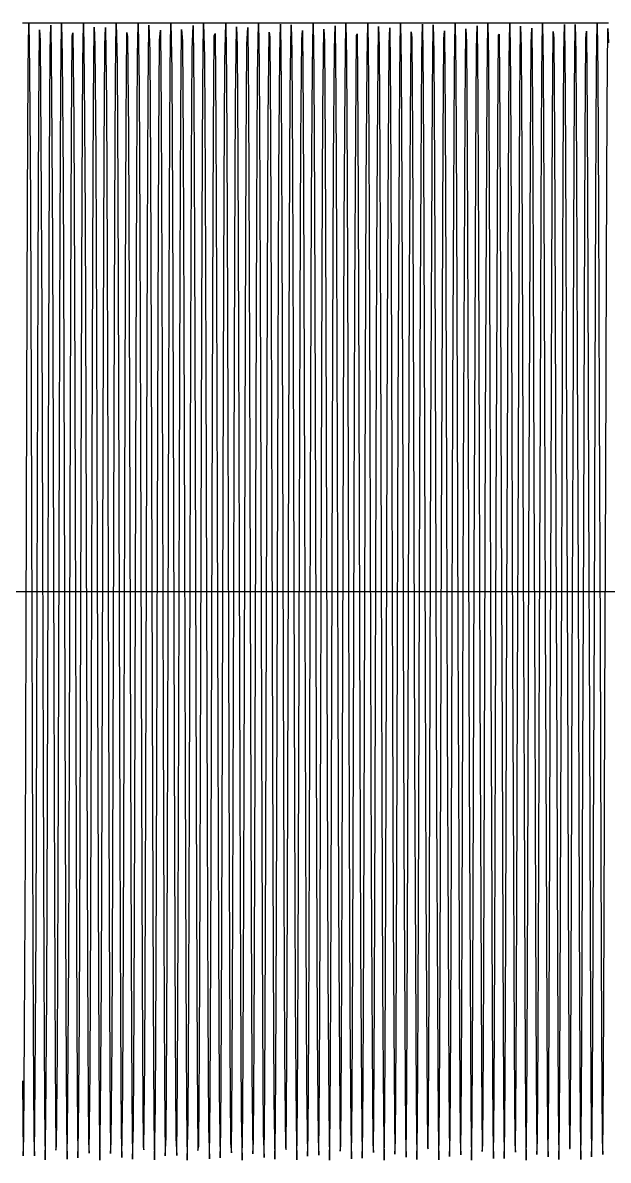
# Model space of a CAD drawing. Header units: metres. Extents: x 5 to 509, y -1 to 159.
# Drawn here: x 171.57 to 179.81, y 121 to 137 of the extents above; entities that cross this region are included whole.
import ezdxf

# ---------------------------------------------------------------- set-up
doc = ezdxf.new("R2010")
doc.units = ezdxf.units.M
doc.linetypes.add('DASHED', pattern=[0.6, 0.35, -0.25])
doc.layers.add('BASE', color=8, linetype='Continuous')
doc.layers.add('WAVE', color=7, linetype='Continuous')

msp = doc.modelspace()

# ---------------------------------------------------------------- linework, layer by layer
at = {"layer": 'BASE'}
msp.add_line((29, 129), (501, 129), dxfattribs=at)
at = {"layer": 'WAVE', "linetype": 'DASHED'}
msp.add_lwpolyline([(171.564, 137), (171.574, 137), (171.584, 137), (171.594, 137), (171.604, 137), (171.614, 137), (171.624, 137), (171.634, 137), (171.644, 137), (171.654, 137), (171.664, 137), (171.674, 137), (171.684, 137), (171.694, 137), (171.704, 137), (171.714, 137), (171.724, 137), (171.734, 137), (171.744, 137), (171.754, 137), (171.764, 137), (171.774, 137), (171.784, 137), (171.794, 137), (171.804, 137), (171.814, 137), (171.824, 137), (171.834, 137), (171.844, 137), (171.854, 137), (171.864, 137), (171.874, 137), (171.884, 137), (171.894, 137), (171.904, 137), (171.914, 137), (171.924, 137), (171.934, 137), (171.944, 137), (171.954, 137), (171.964, 137), (171.974, 137), (171.984, 137), (171.994, 137), (172.004, 137), (172.014, 137), (172.024, 137), (172.034, 137), (172.044, 137), (172.054, 137), (172.064, 137), (172.074, 137), (172.084, 137), (172.094, 137), (172.104, 137), (172.114, 137), (172.124, 137), (172.134, 137), (172.144, 137), (172.154, 137), (172.164, 137), (172.174, 137), (172.184, 137), (172.194, 137), (172.204, 137), (172.214, 137), (172.224, 137), (172.234, 137), (172.244, 137), (172.254, 137), (172.264, 137), (172.274, 137), (172.284, 137), (172.294, 137), (172.304, 137), (172.314, 137), (172.324, 137), (172.334, 137), (172.344, 137), (172.354, 137), (172.364, 137), (172.374, 137), (172.384, 137), (172.394, 137), (172.404, 137), (172.414, 137), (172.424, 137), (172.434, 137), (172.444, 137), (172.454, 137), (172.464, 137), (172.474, 137), (172.484, 137), (172.494, 137), (172.504, 137), (172.514, 137), (172.524, 137), (172.534, 137), (172.544, 137), (172.554, 137), (172.564, 137), (172.574, 137), (172.584, 137), (172.594, 137), (172.604, 137), (172.614, 137), (172.624, 137), (172.634, 137), (172.644, 137), (172.654, 137), (172.664, 137), (172.674, 137), (172.684, 137), (172.694, 137), (172.704, 137), (172.714, 137), (172.724, 137), (172.734, 137), (172.744, 137), (172.754, 137), (172.764, 137), (172.774, 137), (172.784, 137), (172.794, 137), (172.804, 137), (172.814, 137), (172.824, 137), (172.834, 137), (172.844, 137), (172.854, 137), (172.864, 137), (172.874, 137), (172.884, 137), (172.894, 137), (172.904, 137), (172.914, 137), (172.924, 137), (172.934, 137), (172.944, 137), (172.954, 137), (172.964, 137), (172.974, 137), (172.984, 137), (172.994, 137), (173.004, 137), (173.014, 137), (173.024, 137), (173.034, 137), (173.044, 137), (173.054, 137), (173.064, 137), (173.074, 137), (173.084, 137), (173.094, 137), (173.104, 137), (173.114, 137), (173.124, 137), (173.134, 137), (173.144, 137), (173.154, 137), (173.164, 137), (173.174, 137), (173.184, 137), (173.194, 137), (173.204, 137), (173.214, 137), (173.224, 137), (173.234, 137), (173.244, 137), (173.254, 137), (173.264, 137), (173.274, 137), (173.284, 137), (173.294, 137), (173.304, 137), (173.314, 137), (173.324, 137), (173.334, 137), (173.344, 137), (173.354, 137), (173.364, 137), (173.374, 137), (173.384, 137), (173.394, 137), (173.404, 137), (173.414, 137), (173.424, 137), (173.434, 137), (173.444, 137), (173.454, 137), (173.464, 137), (173.474, 137), (173.484, 137), (173.494, 137), (173.504, 137), (173.514, 137), (173.524, 137), (173.534, 137), (173.544, 137), (173.554, 137), (173.564, 137), (173.574, 137), (173.584, 137), (173.594, 137), (173.604, 137), (173.614, 137), (173.624, 137), (173.634, 137), (173.644, 137), (173.654, 137), (173.664, 137), (173.674, 137), (173.684, 137), (173.694, 137), (173.704, 137), (173.714, 137), (173.724, 137), (173.734, 137), (173.744, 137), (173.754, 137), (173.764, 137), (173.774, 137), (173.784, 137), (173.794, 137), (173.804, 137), (173.814, 137), (173.824, 137), (173.834, 137), (173.844, 137), (173.854, 137), (173.864, 137), (173.874, 137), (173.884, 137), (173.894, 137), (173.904, 137), (173.914, 137), (173.924, 137), (173.934, 137), (173.944, 137), (173.954, 137), (173.964, 137), (173.974, 137), (173.984, 137), (173.994, 137), (174.004, 137), (174.014, 137), (174.024, 137), (174.034, 137), (174.044, 137), (174.054, 137), (174.064, 137), (174.074, 137), (174.084, 137), (174.094, 137), (174.104, 137), (174.114, 137), (174.124, 137), (174.134, 137), (174.144, 137), (174.154, 137), (174.164, 137), (174.174, 137), (174.184, 137), (174.194, 137), (174.204, 137), (174.214, 137), (174.224, 137), (174.234, 137), (174.244, 137), (174.254, 137), (174.264, 137), (174.274, 137), (174.284, 137), (174.294, 137), (174.304, 137), (174.314, 137), (174.324, 137), (174.334, 137), (174.344, 137), (174.354, 137), (174.364, 137), (174.374, 137), (174.384, 137), (174.394, 137), (174.404, 137), (174.414, 137), (174.424, 137), (174.434, 137), (174.444, 137), (174.454, 137), (174.464, 137), (174.474, 137), (174.484, 137), (174.494, 137), (174.504, 137), (174.514, 137), (174.524, 137), (174.534, 137), (174.544, 137), (174.554, 137), (174.564, 137), (174.574, 137), (174.584, 137), (174.594, 137), (174.604, 137), (174.614, 137), (174.624, 137), (174.634, 137), (174.644, 137), (174.654, 137), (174.664, 137), (174.674, 137), (174.684, 137), (174.694, 137), (174.704, 137), (174.714, 137), (174.724, 137), (174.734, 137), (174.744, 137), (174.754, 137), (174.764, 137), (174.774, 137), (174.784, 137), (174.794, 137), (174.804, 137), (174.814, 137), (174.824, 137), (174.834, 137), (174.844, 137), (174.854, 137), (174.864, 137), (174.874, 137), (174.884, 137), (174.894, 137), (174.904, 137), (174.914, 137), (174.924, 137), (174.934, 137), (174.944, 137), (174.954, 137), (174.964, 137), (174.974, 137), (174.984, 137), (174.994, 137), (175.004, 137), (175.014, 137), (175.024, 137), (175.034, 137), (175.044, 137), (175.054, 137), (175.064, 137), (175.074, 137), (175.084, 137), (175.094, 137), (175.104, 137), (175.114, 137), (175.124, 137), (175.134, 137), (175.144, 137), (175.154, 137), (175.164, 137), (175.174, 137), (175.184, 137), (175.194, 137), (175.204, 137), (175.214, 137), (175.224, 137), (175.234, 137), (175.244, 137), (175.254, 137), (175.264, 137), (175.274, 137), (175.284, 137), (175.294, 137), (175.304, 137), (175.314, 137), (175.324, 137), (175.334, 137), (175.344, 137), (175.354, 137), (175.364, 137), (175.374, 137), (175.384, 137), (175.394, 137), (175.404, 137), (175.414, 137), (175.424, 137), (175.434, 137), (175.444, 137), (175.454, 137), (175.464, 137), (175.474, 137), (175.484, 137), (175.494, 137), (175.504, 137), (175.514, 137), (175.524, 137), (175.534, 137), (175.544, 137), (175.554, 137), (175.564, 137), (175.574, 137), (175.584, 137), (175.594, 137), (175.604, 137), (175.614, 137), (175.624, 137), (175.634, 137), (175.644, 137), (175.654, 137), (175.664, 137), (175.674, 137), (175.684, 137), (175.694, 137), (175.704, 137), (175.714, 137), (175.724, 137), (175.734, 137), (175.744, 137), (175.754, 137), (175.764, 137), (175.774, 137), (175.784, 137), (175.794, 137), (175.804, 137), (175.814, 137), (175.824, 137), (175.834, 137), (175.844, 137), (175.854, 137), (175.864, 137), (175.874, 137), (175.884, 137), (175.894, 137), (175.904, 137), (175.914, 137), (175.924, 137), (175.934, 137), (175.944, 137), (175.954, 137), (175.964, 137), (175.974, 137), (175.984, 137), (175.994, 137), (176.004, 137), (176.014, 137), (176.024, 137), (176.034, 137), (176.044, 137), (176.054, 137), (176.064, 137), (176.074, 137), (176.084, 137), (176.094, 137), (176.104, 137), (176.114, 137), (176.124, 137), (176.134, 137), (176.144, 137), (176.154, 137), (176.164, 137), (176.174, 137), (176.184, 137), (176.194, 137), (176.204, 137), (176.214, 137), (176.224, 137), (176.234, 137), (176.244, 137), (176.254, 137), (176.264, 137), (176.274, 137), (176.284, 137), (176.294, 137), (176.304, 137), (176.314, 137), (176.324, 137), (176.334, 137), (176.344, 137), (176.354, 137), (176.364, 137), (176.374, 137), (176.384, 137), (176.394, 137), (176.404, 137), (176.414, 137), (176.424, 137), (176.434, 137), (176.444, 137), (176.454, 137), (176.464, 137), (176.474, 137), (176.484, 137), (176.494, 137), (176.504, 137), (176.514, 137), (176.524, 137), (176.534, 137), (176.544, 137), (176.554, 137), (176.564, 137), (176.574, 137), (176.584, 137), (176.594, 137), (176.604, 137), (176.614, 137), (176.624, 137), (176.634, 137), (176.644, 137), (176.654, 137), (176.664, 137), (176.674, 137), (176.684, 137), (176.694, 137), (176.704, 137), (176.714, 137), (176.724, 137), (176.734, 137), (176.744, 137), (176.754, 137), (176.764, 137), (176.774, 137), (176.784, 137), (176.794, 137), (176.804, 137), (176.814, 137), (176.824, 137), (176.834, 137), (176.844, 137), (176.854, 137), (176.864, 137), (176.874, 137), (176.884, 137), (176.894, 137), (176.904, 137), (176.914, 137), (176.924, 137), (176.934, 137), (176.944, 137), (176.954, 137), (176.964, 137), (176.974, 137), (176.984, 137), (176.994, 137), (177.004, 137), (177.014, 137), (177.024, 137), (177.034, 137), (177.044, 137), (177.054, 137), (177.064, 137), (177.074, 137), (177.084, 137), (177.094, 137), (177.104, 137), (177.114, 137), (177.124, 137), (177.134, 137), (177.144, 137), (177.154, 137), (177.164, 137), (177.174, 137), (177.184, 137), (177.194, 137), (177.204, 137), (177.214, 137), (177.224, 137), (177.234, 137), (177.244, 137), (177.254, 137), (177.264, 137), (177.274, 137), (177.284, 137), (177.294, 137), (177.304, 137), (177.314, 137), (177.324, 137), (177.334, 137), (177.344, 137), (177.354, 137), (177.364, 137), (177.374, 137), (177.384, 137), (177.394, 137), (177.404, 137), (177.414, 137), (177.424, 137), (177.434, 137), (177.444, 137), (177.454, 137), (177.464, 137), (177.474, 137), (177.484, 137), (177.494, 137), (177.504, 137), (177.514, 137), (177.524, 137), (177.534, 137), (177.544, 137), (177.554, 137), (177.564, 137), (177.574, 137), (177.584, 137), (177.594, 137), (177.604, 137), (177.614, 137), (177.624, 137), (177.634, 137), (177.644, 137), (177.654, 137), (177.664, 137), (177.674, 137), (177.684, 137), (177.694, 137), (177.704, 137), (177.714, 137), (177.724, 137), (177.734, 137), (177.744, 137), (177.754, 137), (177.764, 137), (177.774, 137), (177.784, 137), (177.794, 137), (177.804, 137), (177.814, 137), (177.824, 137), (177.834, 137), (177.844, 137), (177.854, 137), (177.864, 137), (177.874, 137), (177.884, 137), (177.894, 137), (177.904, 137), (177.914, 137), (177.924, 137), (177.934, 137), (177.944, 137), (177.954, 137), (177.964, 137), (177.974, 137), (177.984, 137), (177.994, 137), (178.004, 137), (178.014, 137), (178.024, 137), (178.034, 137), (178.044, 137), (178.054, 137), (178.064, 137), (178.074, 137), (178.084, 137), (178.094, 137), (178.104, 137), (178.114, 137), (178.124, 137), (178.134, 137), (178.144, 137), (178.154, 137), (178.164, 137), (178.174, 137), (178.184, 137), (178.194, 137), (178.204, 137), (178.214, 137), (178.224, 137), (178.234, 137), (178.244, 137), (178.254, 137), (178.264, 137), (178.274, 137), (178.284, 137), (178.294, 137), (178.304, 137), (178.314, 137), (178.324, 137), (178.334, 137), (178.344, 137), (178.354, 137), (178.364, 137), (178.374, 137), (178.384, 137), (178.394, 137), (178.404, 137), (178.414, 137), (178.424, 137), (178.434, 137), (178.444, 137), (178.454, 137), (178.464, 137), (178.474, 137), (178.484, 137), (178.494, 137), (178.504, 137), (178.514, 137), (178.524, 137), (178.534, 137), (178.544, 137), (178.554, 137), (178.564, 137), (178.574, 137), (178.584, 137), (178.594, 137), (178.604, 137), (178.614, 137), (178.624, 137), (178.634, 137), (178.644, 137), (178.654, 137), (178.664, 137), (178.674, 137), (178.684, 137), (178.694, 137), (178.704, 137), (178.714, 137), (178.724, 137), (178.734, 137), (178.744, 137), (178.754, 137), (178.764, 137), (178.774, 137), (178.784, 137), (178.794, 137), (178.804, 137), (178.814, 137), (178.824, 137), (178.834, 137), (178.844, 137), (178.854, 137), (178.864, 137), (178.874, 137), (178.884, 137), (178.894, 137), (178.904, 137), (178.914, 137), (178.924, 137), (178.934, 137), (178.944, 137), (178.954, 137), (178.964, 137), (178.974, 137), (178.984, 137), (178.994, 137), (179.004, 137), (179.014, 137), (179.024, 137), (179.034, 137), (179.044, 137), (179.054, 137), (179.064, 137), (179.074, 137), (179.084, 137), (179.094, 137), (179.104, 137), (179.114, 137), (179.124, 137), (179.134, 137), (179.144, 137), (179.154, 137), (179.164, 137), (179.174, 137), (179.184, 137), (179.194, 137), (179.204, 137), (179.214, 137), (179.224, 137), (179.234, 137), (179.244, 137), (179.254, 137), (179.264, 137), (179.274, 137), (179.284, 137), (179.294, 137), (179.304, 137), (179.314, 137), (179.324, 137), (179.334, 137), (179.344, 137), (179.354, 137), (179.364, 137), (179.374, 137), (179.384, 137), (179.394, 137), (179.404, 137), (179.414, 137), (179.424, 137), (179.434, 137), (179.444, 137), (179.454, 137), (179.464, 137), (179.474, 137), (179.484, 137), (179.494, 137), (179.504, 137), (179.514, 137), (179.524, 137), (179.534, 137), (179.544, 137), (179.554, 137), (179.564, 137), (179.574, 137), (179.584, 137), (179.594, 137), (179.604, 137), (179.614, 137), (179.624, 137), (179.634, 137), (179.644, 137), (179.654, 137), (179.664, 137), (179.674, 137), (179.684, 137), (179.694, 137), (179.704, 137), (179.714, 137), (179.724, 137), (179.734, 137), (179.744, 137), (179.754, 137), (179.764, 137), (179.774, 137), (179.784, 137), (179.794, 137), (179.804, 137), (179.814, 137)], dxfattribs=at)
at = {"layer": 'WAVE'}
msp.add_lwpolyline([(171.564, 122.117), (171.574, 121.064), (171.584, 121.316), (171.594, 122.832), (171.604, 125.363), (171.614, 128.493), (171.624, 131.705), (171.634, 134.473), (171.644, 136.34), (171.654, 137), (171.664, 136.344), (171.674, 134.479), (171.684, 131.714), (171.694, 128.501), (171.704, 125.371), (171.714, 122.838), (171.724, 121.319), (171.734, 121.063), (171.744, 122.113), (171.754, 124.295), (171.764, 127.252), (171.774, 130.497), (171.784, 133.495), (171.794, 135.753), (171.804, 136.901), (171.814, 136.749), (171.824, 135.322), (171.834, 132.855), (171.844, 129.754), (171.854, 126.529), (171.864, 123.71), (171.874, 121.762), (171.884, 121.004), (171.894, 121.562), (171.904, 123.343), (171.914, 126.055), (171.924, 129.251), (171.934, 132.406), (171.944, 135.001), (171.954, 136.609), (171.964, 136.964), (171.974, 136.01), (171.984, 133.902), (171.994, 130.988), (172.004, 127.747), (172.014, 124.712), (172.024, 122.382), (172.034, 121.141), (172.044, 121.193), (172.054, 122.529), (172.064, 124.93), (172.074, 128), (172.084, 131.234), (172.094, 134.102), (172.104, 136.129), (172.114, 136.984), (172.124, 136.526), (172.134, 134.829), (172.144, 132.174), (172.154, 128.996), (172.164, 125.819), (172.174, 123.165), (172.184, 121.472), (172.194, 121.016), (172.204, 121.874), (172.214, 123.904), (172.224, 126.773), (172.234, 130.008), (172.244, 133.077), (172.254, 135.475), (172.264, 136.809), (172.274, 136.857), (172.284, 135.613), (172.294, 133.281), (172.304, 130.245), (172.314, 127.004), (172.324, 124.092), (172.334, 121.986), (172.344, 121.035), (172.354, 121.394), (172.364, 123.004), (172.374, 125.6), (172.384, 128.756), (172.394, 131.952), (172.404, 134.662), (172.414, 136.441), (172.424, 136.996), (172.434, 136.235), (172.444, 134.284), (172.454, 131.464), (172.464, 128.238), (172.474, 125.138), (172.484, 122.673), (172.494, 121.249), (172.504, 121.1), (172.514, 122.251), (172.524, 124.511), (172.534, 127.511), (172.544, 130.755), (172.554, 133.711), (172.564, 135.891), (172.574, 136.938), (172.584, 136.679), (172.594, 135.157), (172.604, 132.622), (172.614, 129.491), (172.624, 126.279), (172.634, 123.515), (172.644, 121.653), (172.654, 121), (172.664, 121.663), (172.674, 123.533), (172.684, 126.302), (172.694, 129.515), (172.704, 132.643), (172.714, 135.172), (172.724, 136.686), (172.734, 136.935), (172.744, 135.879), (172.754, 133.691), (172.764, 130.732), (172.774, 127.487), (172.784, 124.492), (172.794, 122.238), (172.804, 121.096), (172.814, 121.255), (172.824, 122.688), (172.834, 125.159), (172.844, 128.262), (172.854, 131.487), (172.864, 134.302), (172.874, 136.245), (172.884, 136.997), (172.894, 136.432), (172.904, 134.646), (172.914, 131.93), (172.924, 128.732), (172.934, 125.579), (172.944, 122.988), (172.954, 121.386), (172.964, 121.037), (172.974, 121.998), (172.984, 124.11), (172.994, 127.027), (173.004, 130.269), (173.014, 133.302), (173.024, 135.627), (173.034, 136.862), (173.044, 136.803), (173.054, 135.461), (173.064, 133.056), (173.074, 129.984), (173.084, 126.75), (173.094, 123.886), (173.104, 121.863), (173.114, 121.015), (173.124, 121.48), (173.134, 123.182), (173.144, 125.841), (173.154, 129.02), (173.164, 132.196), (173.174, 134.846), (173.184, 136.534), (173.194, 136.983), (173.204, 136.119), (173.214, 134.083), (173.224, 131.212), (173.234, 127.976), (173.244, 124.909), (173.254, 122.515), (173.264, 121.188), (173.274, 121.146), (173.284, 122.396), (173.294, 124.732), (173.304, 127.771), (173.314, 131.012), (173.324, 133.921), (173.334, 136.022), (173.344, 136.967), (173.354, 136.601), (173.364, 134.985), (173.374, 132.385), (173.384, 129.227), (173.394, 126.033), (173.404, 123.326), (173.414, 121.553), (173.424, 121.005), (173.434, 121.772), (173.444, 123.728), (173.454, 126.552), (173.464, 129.778), (173.474, 132.876), (173.484, 135.337), (173.494, 136.755), (173.504, 136.897), (173.514, 135.741), (173.524, 133.475), (173.534, 130.473), (173.544, 127.229), (173.554, 124.276), (173.564, 122.1), (173.574, 121.06), (173.584, 121.325), (173.594, 122.853), (173.604, 125.393), (173.614, 128.525), (173.624, 131.736), (173.634, 134.497), (173.644, 136.353), (173.654, 137), (173.664, 136.331), (173.674, 134.455), (173.684, 131.683), (173.694, 128.469), (173.704, 125.342), (173.714, 122.817), (173.724, 121.309), (173.734, 121.067), (173.744, 122.129), (173.754, 124.322), (173.764, 127.284), (173.774, 130.529), (173.784, 133.522), (173.794, 135.771), (173.804, 136.906), (173.814, 136.741), (173.824, 135.302), (173.834, 132.827), (173.844, 129.722), (173.854, 126.498), (173.864, 123.686), (173.874, 121.748), (173.884, 121.003), (173.894, 121.574), (173.904, 123.366), (173.914, 126.085), (173.924, 129.284), (173.934, 132.436), (173.944, 135.023), (173.954, 136.619), (173.964, 136.961), (173.974, 135.994), (173.984, 133.877), (173.994, 130.957), (174.004, 127.715), (174.014, 124.685), (174.024, 122.364), (174.034, 121.135), (174.044, 121.2), (174.054, 122.548), (174.064, 124.958), (174.074, 128.032), (174.084, 131.266), (174.094, 134.127), (174.104, 136.144), (174.114, 136.986), (174.124, 136.515), (174.134, 134.807), (174.144, 132.144), (174.154, 128.964), (174.164, 125.789), (174.174, 123.143), (174.184, 121.461), (174.194, 121.018), (174.204, 121.889), (174.214, 123.929), (174.224, 126.804), (174.234, 130.04), (174.244, 133.105), (174.254, 135.494), (174.264, 136.816), (174.274, 136.851), (174.284, 135.595), (174.294, 133.254), (174.304, 130.213), (174.314, 126.973), (174.324, 124.066), (174.334, 121.971), (174.344, 121.032), (174.354, 121.404), (174.364, 123.026), (174.374, 125.63), (174.384, 128.789), (174.394, 131.982), (174.404, 134.685), (174.414, 136.453), (174.424, 136.995), (174.434, 136.221), (174.444, 134.26), (174.454, 131.433), (174.464, 128.206), (174.474, 125.11), (174.484, 122.653), (174.494, 121.241), (174.504, 121.105), (174.514, 122.268), (174.524, 124.539), (174.534, 127.543), (174.544, 130.787), (174.554, 133.737), (174.564, 135.908), (174.574, 136.942), (174.584, 136.67), (174.594, 135.136), (174.604, 132.593), (174.614, 129.458), (174.624, 126.249), (174.634, 123.491), (174.644, 121.64), (174.654, 121), (174.664, 121.676), (174.674, 123.556), (174.684, 126.333), (174.694, 129.547), (174.704, 132.672), (174.714, 135.193), (174.724, 136.695), (174.734, 136.931), (174.744, 135.862), (174.754, 133.665), (174.764, 130.7), (174.774, 127.455), (174.784, 124.465), (174.794, 122.22), (174.804, 121.091), (174.814, 121.263), (174.824, 122.708), (174.834, 125.188), (174.844, 128.295), (174.854, 131.518), (174.864, 134.326), (174.874, 136.259), (174.884, 136.997), (174.894, 136.42), (174.904, 134.622), (174.914, 131.9), (174.924, 128.7), (174.934, 125.549), (174.944, 122.967), (174.954, 121.376), (174.964, 121.04), (174.974, 122.014), (174.984, 124.136), (174.994, 127.059), (175.004, 130.301), (175.014, 133.329), (175.024, 135.645), (175.034, 136.868), (175.044, 136.796), (175.054, 135.442), (175.064, 133.028), (175.074, 129.952), (175.084, 126.719), (175.094, 123.861), (175.104, 121.849), (175.114, 121.013), (175.124, 121.491), (175.134, 123.204), (175.144, 125.871), (175.154, 129.053), (175.164, 132.226), (175.174, 134.868), (175.184, 136.545), (175.194, 136.981), (175.204, 136.104), (175.214, 134.058), (175.224, 131.18), (175.234, 127.944), (175.244, 124.881), (175.254, 122.496), (175.264, 121.181), (175.274, 121.152), (175.284, 122.414), (175.294, 124.76), (175.304, 127.803), (175.314, 131.043), (175.324, 133.947), (175.334, 136.037), (175.344, 136.97), (175.354, 136.591), (175.364, 134.964), (175.374, 132.355), (175.384, 129.195), (175.394, 126.002), (175.404, 123.303), (175.414, 121.541), (175.424, 121.006), (175.434, 121.786), (175.444, 123.753), (175.454, 126.583), (175.464, 129.81), (175.474, 132.905), (175.484, 135.357), (175.494, 136.763), (175.504, 136.892), (175.514, 135.723), (175.524, 133.448), (175.534, 130.441), (175.544, 127.197), (175.554, 124.25), (175.564, 122.084), (175.574, 121.056), (175.584, 121.335), (175.594, 122.874), (175.604, 125.422), (175.614, 128.558), (175.624, 131.767), (175.634, 134.52), (175.644, 136.366), (175.654, 137), (175.664, 136.318), (175.674, 134.432), (175.684, 131.652), (175.694, 128.436), (175.704, 125.313), (175.714, 122.797), (175.724, 121.301), (175.734, 121.071), (175.744, 122.146), (175.754, 124.348), (175.764, 127.316), (175.774, 130.561), (175.784, 133.549), (175.794, 135.788), (175.804, 136.911), (175.814, 136.733), (175.824, 135.282), (175.834, 132.798), (175.844, 129.689), (175.854, 126.467), (175.864, 123.661), (175.874, 121.734), (175.884, 121.002), (175.894, 121.586), (175.904, 123.389), (175.914, 126.116), (175.924, 129.317), (175.934, 132.465), (175.944, 135.044), (175.954, 136.629), (175.964, 136.958), (175.974, 135.978), (175.984, 133.851), (175.994, 130.925), (176.004, 127.683), (176.014, 124.657), (176.024, 122.346), (176.034, 121.129), (176.044, 121.208), (176.054, 122.568), (176.064, 124.986), (176.074, 128.065), (176.084, 131.297), (176.094, 134.152), (176.104, 136.159), (176.114, 136.988), (176.124, 136.504), (176.134, 134.784), (176.144, 132.114), (176.154, 128.931), (176.164, 125.759), (176.174, 123.121), (176.184, 121.45), (176.194, 121.02), (176.204, 121.904), (176.214, 123.955), (176.224, 126.836), (176.234, 130.072), (176.244, 133.133), (176.254, 135.513), (176.264, 136.822), (176.274, 136.845), (176.284, 135.576), (176.294, 133.226), (176.304, 130.181), (176.314, 126.941), (176.324, 124.04), (176.334, 121.955), (176.344, 121.029), (176.354, 121.414), (176.364, 123.047), (176.374, 125.66), (176.384, 128.822), (176.394, 132.013), (176.404, 134.708), (176.414, 136.465), (176.424, 136.993), (176.434, 136.207), (176.444, 134.235), (176.454, 131.402), (176.464, 128.173), (176.474, 125.081), (176.484, 122.633), (176.494, 121.233), (176.504, 121.111), (176.514, 122.286), (176.524, 124.566), (176.534, 127.575), (176.544, 130.819), (176.554, 133.763), (176.564, 135.924), (176.574, 136.946), (176.584, 136.661), (176.594, 135.115), (176.604, 132.564), (176.614, 129.426), (176.624, 126.218), (176.634, 123.468), (176.644, 121.628), (176.654, 121), (176.664, 121.689), (176.674, 123.58), (176.684, 126.363), (176.694, 129.58), (176.704, 132.701), (176.714, 135.214), (176.724, 136.704), (176.734, 136.927), (176.744, 135.846), (176.754, 133.638), (176.764, 130.668), (176.774, 127.423), (176.784, 124.438), (176.794, 122.203), (176.804, 121.086), (176.814, 121.272), (176.824, 122.728), (176.834, 125.216), (176.844, 128.327), (176.854, 131.549), (176.864, 134.351), (176.874, 136.273), (176.884, 136.998), (176.894, 136.408), (176.904, 134.599), (176.914, 131.869), (176.924, 128.667), (176.934, 125.52), (176.944, 122.945), (176.954, 121.367), (176.964, 121.044), (176.974, 122.03), (176.984, 124.162), (176.994, 127.091), (177.004, 130.333), (177.014, 133.357), (177.024, 135.663), (177.034, 136.874), (177.044, 136.789), (177.054, 135.423), (177.064, 133), (177.074, 129.919), (177.084, 126.687), (177.094, 123.836), (177.104, 121.834), (177.114, 121.011), (177.124, 121.502), (177.134, 123.227), (177.144, 125.901), (177.154, 129.085), (177.164, 132.256), (177.174, 134.89), (177.184, 136.556), (177.194, 136.978), (177.204, 136.088), (177.214, 134.032), (177.224, 131.149), (177.234, 127.911), (177.244, 124.853), (177.254, 122.477), (177.264, 121.174), (177.274, 121.159), (177.284, 122.433), (177.294, 124.788), (177.304, 127.835), (177.314, 131.075), (177.324, 133.973), (177.334, 136.053), (177.344, 136.972), (177.354, 136.581), (177.364, 134.942), (177.374, 132.325), (177.384, 129.162), (177.394, 125.972), (177.404, 123.28), (177.414, 121.529), (177.424, 121.007), (177.434, 121.8), (177.444, 123.777), (177.454, 126.614), (177.464, 129.843), (177.474, 132.933), (177.484, 135.377), (177.494, 136.771), (177.504, 136.887), (177.514, 135.705), (177.524, 133.421), (177.534, 130.409), (177.544, 127.165), (177.554, 124.224), (177.564, 122.068), (177.574, 121.052), (177.584, 121.344), (177.594, 122.895), (177.604, 125.451), (177.614, 128.59), (177.624, 131.797), (177.634, 134.544), (177.644, 136.379), (177.654, 136.999), (177.664, 136.304), (177.674, 134.408), (177.684, 131.621), (177.694, 128.404), (177.704, 125.284), (177.714, 122.776), (177.724, 121.292), (177.734, 121.076), (177.744, 122.163), (177.754, 124.375), (177.764, 127.348), (177.774, 130.593), (177.784, 133.576), (177.794, 135.806), (177.804, 136.916), (177.814, 136.724), (177.824, 135.262), (177.834, 132.769), (177.844, 129.657), (177.854, 126.436), (177.864, 123.637), (177.874, 121.721), (177.884, 121.001), (177.894, 121.598), (177.904, 123.413), (177.914, 126.146), (177.924, 129.349), (177.934, 132.495), (177.944, 135.065), (177.954, 136.638), (177.964, 136.955), (177.974, 135.962), (177.984, 133.825), (177.994, 130.893), (178.004, 127.651), (178.014, 124.63), (178.024, 122.328), (178.034, 121.124), (178.044, 121.215), (178.054, 122.587), (178.064, 125.014), (178.074, 128.097), (178.084, 131.328), (178.094, 134.177), (178.104, 136.173), (178.114, 136.99), (178.124, 136.492), (178.134, 134.762), (178.144, 132.084), (178.154, 128.898), (178.164, 125.73), (178.174, 123.099), (178.184, 121.439), (178.194, 121.023), (178.204, 121.919), (178.214, 123.98), (178.224, 126.867), (178.234, 130.105), (178.244, 133.161), (178.254, 135.532), (178.264, 136.829), (178.274, 136.838), (178.284, 135.558), (178.294, 133.198), (178.304, 130.148), (178.314, 126.91), (178.324, 124.015), (178.334, 121.94), (178.344, 121.026), (178.354, 121.425), (178.364, 123.069), (178.374, 125.689), (178.384, 128.854), (178.394, 132.043), (178.404, 134.731), (178.414, 136.477), (178.424, 136.992), (178.434, 136.193), (178.444, 134.21), (178.454, 131.37), (178.464, 128.141), (178.474, 125.053), (178.484, 122.614), (178.494, 121.225), (178.504, 121.116), (178.514, 122.304), (178.524, 124.593), (178.534, 127.607), (178.544, 130.851), (178.554, 133.789), (178.564, 135.941), (178.574, 136.95), (178.584, 136.651), (178.594, 135.094), (178.604, 132.534), (178.614, 129.393), (178.624, 126.187), (178.634, 123.444), (178.644, 121.615), (178.654, 121.001), (178.664, 121.702), (178.674, 123.605), (178.684, 126.394), (178.694, 129.613), (178.704, 132.73), (178.714, 135.234), (178.724, 136.713), (178.734, 136.922), (178.744, 135.829), (178.754, 133.612), (178.764, 130.636), (178.774, 127.391), (178.784, 124.411), (178.794, 122.186), (178.804, 121.082), (178.814, 121.28), (178.824, 122.748), (178.834, 125.245), (178.844, 128.36), (178.854, 131.58), (178.864, 134.375), (178.874, 136.286), (178.884, 136.999), (178.894, 136.396), (178.904, 134.576), (178.914, 131.839), (178.924, 128.634), (178.934, 125.49), (178.944, 122.924), (178.954, 121.357), (178.964, 121.047), (178.974, 122.046), (178.984, 124.188), (178.994, 127.123), (179.004, 130.366), (179.014, 133.384), (179.024, 135.681), (179.034, 136.879), (179.044, 136.781), (179.054, 135.403), (179.064, 132.971), (179.074, 129.887), (179.084, 126.656), (179.094, 123.811), (179.104, 121.819), (179.114, 121.009), (179.124, 121.514), (179.134, 123.25), (179.144, 125.931), (179.154, 129.118), (179.164, 132.285), (179.174, 134.912), (179.184, 136.566), (179.194, 136.976), (179.204, 136.073), (179.214, 134.007), (179.224, 131.117), (179.234, 127.879), (179.244, 124.825), (179.254, 122.458), (179.264, 121.167), (179.274, 121.165), (179.284, 122.452), (179.294, 124.816), (179.304, 127.868), (179.314, 131.106), (179.324, 133.998), (179.334, 136.068), (179.344, 136.975), (179.354, 136.57), (179.364, 134.92), (179.374, 132.296), (179.384, 129.129), (179.394, 125.942), (179.404, 123.257), (179.414, 121.518), (179.424, 121.009), (179.434, 121.814), (179.444, 123.802), (179.454, 126.645), (179.464, 129.875), (179.474, 132.962), (179.484, 135.396), (179.494, 136.778), (179.504, 136.881), (179.514, 135.687), (179.524, 133.393), (179.534, 130.377), (179.544, 127.134), (179.554, 124.197), (179.564, 122.051), (179.574, 121.048), (179.584, 121.354), (179.594, 122.917), (179.604, 125.48), (179.614, 128.623), (179.624, 131.828), (179.634, 134.568), (179.644, 136.391), (179.654, 136.999), (179.664, 136.291), (179.674, 134.383), (179.684, 131.59), (179.694, 128.371), (179.704, 125.255), (179.714, 122.756), (179.724, 121.283), (179.734, 121.08), (179.744, 122.18), (179.754, 124.402), (179.764, 127.38), (179.774, 130.625), (179.784, 133.602), (179.794, 135.823), (179.804, 136.921), (179.814, 136.716)], dxfattribs=at)

doc.saveas('drawing.dxf')
